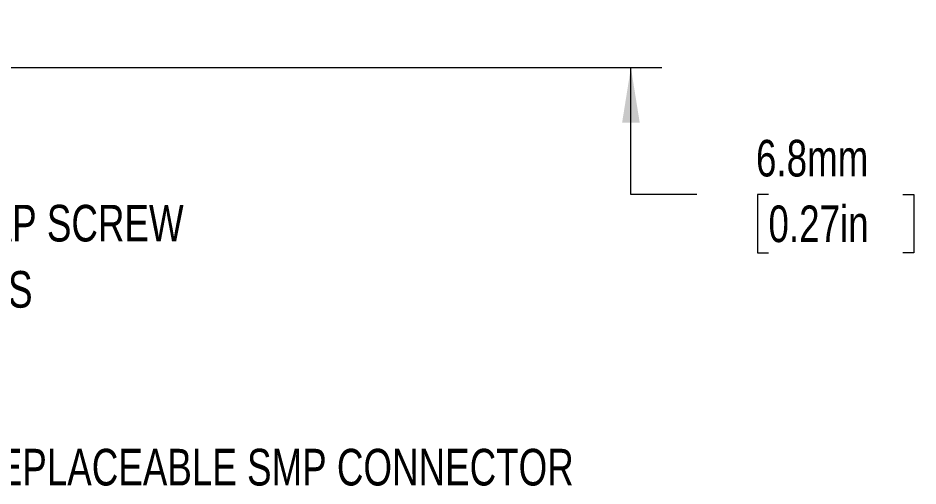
# Model space of a CAD drawing. Header units: millimetres. Extents: x 2 to 278, y 1 to 215.
# Drawn here: x 149.1 to 201.1, y 139.9 to 166.9 of the extents above; entities that cross this region are included whole.
import ezdxf

# ---------------------------------------------------------------- set-up
doc = ezdxf.new("R2010")
doc.units = ezdxf.units.MM
doc.styles.add('SLDTEXTSTYLE0', font='TXT', dxfattribs={"width": 0.75})
doc.dimstyles.new('SLDDIMSTYLE1', dxfattribs={"dimtxt": 2.116667, "dimasz": 3.175, "dimexe": 0, "dimexo": 0.0625, "dimgap": 0.529167, "dimtad": 0, "dimtih": 1, "dimtoh": 1, "dimdec": 1, "dimrnd": 1e-09, "dimzin": 12, "dimdsep": 46, "dimtxsty": 'SLDTEXTSTYLE0', "dimsah": 1, "dimcen": 0.09, "dimadec": 0, "dimazin": 3, "dimtfac": 1, "dimtdec": 1, "dimtmove": 0, "dimatfit": 0, "dimfxl": 1, "dimfrac": 2, "dimtolj": 1, "dimtzin": 12, "dimarcsym": 0})

# ---------------------------------------------------------------- blocks, each defined once
blk = doc.blocks.new('_D_3')
at = {"color": 7, "linetype": 'Continuous', "lineweight": 18}
for p, q in [((184.546, 170.768), (184.546, 177.118)), ((177.816, 170.768), (186.324, 170.768)), ((130.416, 164.018), (186.324, 164.018)), ((184.546, 156.691), (184.546, 164.018)), ((188.356, 156.691), (184.546, 156.691)), ((192.492, 156.691), (191.848, 156.691)), ((191.848, 156.691), (191.848, 153.328)), ((200.249, 156.691), (200.893, 156.691)), ((200.893, 156.691), (200.893, 153.328)), ((191.848, 153.328), (192.492, 153.328)), ((200.893, 153.328), (200.249, 153.328))]:
    blk.add_line(p, q, dxfattribs=at)
for points in [[(184.546, 170.768), (185.054, 173.943), (184.038, 173.943)], [(184.546, 164.018), (184.038, 160.843), (185.054, 160.843)]]:
    blk.add_solid(points, dxfattribs=at)
at = {"color": 7, "linetype": 'Continuous', "lineweight": 18, "char_height": 2.1167, "attachment_point": 1, "style": 'SLDTEXTSTYLE0'}
for s, insert in [('6.8mm', (191.771, 159.849)), ('0.27in', (192.492, 156.057))]:
    blk.add_mtext(s, dxfattribs=dict(at, insert=insert))
blk = doc.blocks.new('SW_NOTE_4')
at = {"color": 0, "linetype": 'Continuous', "lineweight": 0, "attachment_point": 1, "style": 'SLDTEXTSTYLE0'}
for s, insert, char_height in [('#2-56 CAP SCREW', (0.582, 0.616), 2.11667), ('2 PLACES', (0.582, -3.206), 2.1167)]:
    blk.add_mtext(s, dxfattribs=dict(at, insert=insert, char_height=char_height))

msp = doc.modelspace()

# ---------------------------------------------------------------- block references
at = {"color": 7, "linetype": 'Continuous', "lineweight": 0}
msp.add_blockref('SW_NOTE_4', (139.258, 155.478), dxfattribs=at)

# ---------------------------------------------------------------- texts
at = {"color": 7, "linetype": 'Continuous', "lineweight": 0, "insert": (139.84, 142.002), "char_height": 2.11667, "attachment_point": 1, "style": 'SLDTEXTSTYLE0'}
msp.add_mtext('FIELD REPLACEABLE SMP CONNECTOR', dxfattribs=at)

# ---------------------------------------------------------------- dimensions: what is measured, and where the dimension line sits
at = {"color": 7, "linetype": 'Continuous', "lineweight": 18}
dim = msp.add_linear_dim(base=(184.546417948, 170.767685142), p1=(129.146417947, 164.017685142), p2=(176.546417948, 170.767685142), angle=90, dimstyle='SLDDIMSTYLE1', dxfattribs=at)
dim.commit()
dim.dimension.update_dxf_attribs({"geometry": '_D_3', "text_midpoint": (184.546417948, 156.69129181), "dimtype": 160})

doc.saveas('drawing.dxf')
